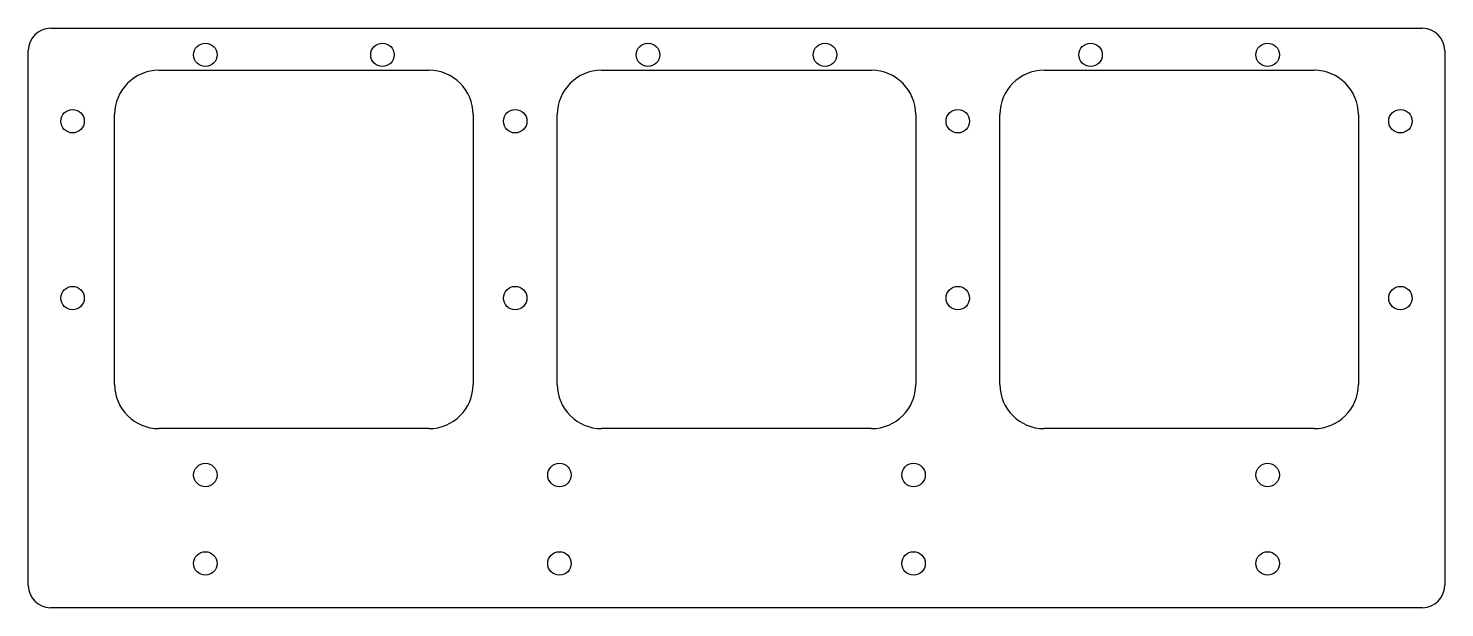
# Model space of a CAD drawing. Extents: x -160 to 160, y -30 to 101.
import ezdxf

# ---------------------------------------------------------------- set-up
doc = ezdxf.new("R2010")
doc.units = 0
doc.layers.add('Shape2DView001', color=7, linetype='CONTINUOUS')

msp = doc.modelspace()

# ---------------------------------------------------------------- linework, layer by layer
at = {"layer": 'Shape2DView001'}
for p, q in [((-155, 101), (155, 101)), ((-160, -25), (-160, 96)), ((160, 96), (160, -25)), ((-130.5, 91.5), (-69.5, 91.5)), ((-30.5, 91.5), (30.5, 91.5)), ((69.5, 91.5), (130.5, 91.5)), ((-140.5, 20.5), (-140.5, 81.5)), ((-59.5, 81.5), (-59.5, 20.5)), ((-40.5, 20.5), (-40.5, 81.5)), ((40.5, 81.5), (40.5, 20.5)), ((59.5, 20.5), (59.5, 81.5)), ((140.5, 81.5), (140.5, 20.5)), ((-69.5, 10.5), (-130.5, 10.5)), ((30.5, 10.5), (-30.5, 10.5)), ((130.5, 10.5), (69.5, 10.5)), ((155, -30), (-155, -30))]:
    msp.add_line(p, q, dxfattribs=at)
for centre in [(-120, 95), (-80, 95), (-20, 95), (20, 95), (80, 95), (120, 95), (-150, 80), (-50, 80), (50, 80), (150, 80), (-150, 40), (-50, 40), (50, 40), (150, 40), (-120, 0), (-40, 0), (40, 0), (120, 0), (-120, -20), (-40, -20), (40, -20), (120, -20)]:
    msp.add_circle(centre, 2.65, dxfattribs=at)
for centre, radius, start, end in [((-155, 96), 5, 90, -180), ((155, 96), 5, 0, 90), ((-130.5, 81.5), 10, 90, 180), ((-69.5, 81.5), 10, 0, 90), ((-30.5, 81.5), 10, 90, 180), ((30.5, 81.5), 10, 0, 90), ((69.5, 81.5), 10, 90, 180), ((130.5, 81.5), 10, 0, 90), ((-130.5, 20.5), 10, 180, -90), ((-69.5, 20.5), 10, -90, 0), ((-30.5, 20.5), 10, 180, -90), ((30.5, 20.5), 10, -90, 0), ((69.5, 20.5), 10, 180, -90), ((130.5, 20.5), 10, -90, 0), ((-155, -25), 5, 180, -90), ((155, -25), 5, -90, 0)]:
    msp.add_arc(centre, radius, start, end, dxfattribs=at)

doc.saveas('drawing.dxf')
